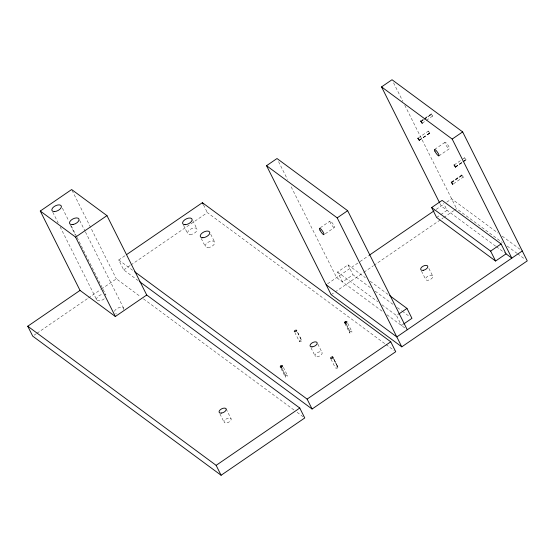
<?xml version="1.0" encoding="UTF-8"?>
<svg xmlns="http://www.w3.org/2000/svg" width="555" height="555" viewBox="0 0 555 555"><rect width="100%" height="100%" fill="white"/><g stroke="black" fill="none" stroke-linecap="round" stroke-linejoin="round"><path stroke-width="0.42" stroke-dasharray="2.77 2.08" d="M428.342 131.084L429.848 133.186L428.411 131.049L417.887 138.244M431.2 113.907L432.643 116.057L431.2 113.907L424.228 118.68M464.597 157.807L466.047 159.965L464.597 157.807L461.809 159.722M461.774 174.964L463.224 177.114L461.774 174.964L451.319 182.123M285.582 376.089L285.832 375.888A1.297 0.673 -26.6 0 1 287.615 375.86A1.297 0.673 -26.6 0 1 285.998 377.15A1.297 0.673 -26.6 0 1 285.582 376.089L281.76 368.458M349.921 332.008L350.17 331.807A1.297 0.673 -26.6 0 1 351.953 331.779A1.297 0.673 -26.6 0 1 350.337 333.076A1.297 0.673 -26.6 0 1 349.921 332.008L345.716 323.614M138.299 280.691L123.703 269.91L118.735 259.99L125.881 255.092M123.703 269.91L130.141 265.498M130.855 265.012L207.348 212.607L385.302 344.017M34.146 335.171L36.29 333.701M37.005 333.215L87.766 298.437M88.481 297.945L100.635 289.62M101.35 289.134L116.363 278.846L140.692 296.814M420.739 121.066L423.527 119.158M422.161 120.511L423.555 119.554M424.256 119.082L431.221 114.302M420.877 121.712L423.666 119.797M424.36 119.318L431.332 114.545M422.188 123.217L425.678 120.83M426.372 120.352L432.643 116.057M419.06 140.228L429.514 133.061M419.164 140.304L429.619 133.138M419.393 140.346L429.848 133.186M320.27 227.758L330.031 221.077M434.634 149.427L445.096 142.26M438.873 155.92L449.328 148.754A3.899 0.853 55.6 0 0 446.955 143.766A3.899 0.853 55.6 0 0 445.346 144.009A3.899 0.853 55.6 0 0 449.328 148.754M325.313 233.745L334.374 227.536A3.899 0.853 55.6 0 0 331.793 222.375A3.899 0.853 55.6 0 0 330.433 222.999A3.899 0.853 55.6 0 0 334.374 227.536M454.143 164.974L461.115 160.194M455.197 166.895L462.162 162.115M462.863 161.644L465.652 159.729M455.364 167.041L462.336 162.268M463.03 161.789L465.818 159.875M455.593 167.124L462.565 162.351M463.258 161.873L466.047 159.965M451.347 182.526L461.802 175.359M451.451 182.768L461.906 175.602M453.463 183.802L463.224 177.114M370.317 287.594L352.973 274.78L342.518 281.947L337.544 272.026L347.999 264.86L365.35 277.666M327.568 283.806L359.39 262.002M360.098 261.516L368.631 255.668M436.202 209.381L443.972 204.06M446.754 202.145L451.638 198.801L498.043 233.072M436.612 217.477L440.101 215.09M440.795 214.612L447.066 210.317L443.625 203.442M331.141 294.684L363.22 272.706M363.934 272.221L373.203 265.866M373.91 265.38L443.063 218.004M443.771 217.518L453.754 210.678M454.469 210.192L456.605 208.729L502.317 242.479M381.958 304.813L396.527 315.573L397.921 314.623M402.888 324.543L401.494 325.501L396.527 315.573M337.558 366.855L337.745 366.945A1.297 0.673 -26.6 0 1 336.795 368.36A1.297 0.673 -26.6 0 1 335.581 367.785A1.297 0.673 -26.6 0 1 337.558 366.855L333.735 359.224M502.199 236.139L521.589 250.458M507.166 246.059L516.858 253.219M517.551 253.732L525.169 259.358M495.643 246.184L441.183 205.967L440.018 203.65M496.337 246.691L504.662 252.844M370.206 281.253L388.25 294.58M375.173 291.181L393.217 304.501M397.38 307.574L401.542 310.647M402.236 311.161L409.174 316.288M337.544 272.026L377.788 301.74M382.069 311.154L336.628 277.597L290.556 185.592M386.925 314.74L405.344 328.345M386.002 344.53L394.341 350.691M118.735 259.99L132.638 270.25M143.474 298.868L294.323 410.256M297.098 412.31L304.05 417.443M297.612 332.507L301.587 340.257A1.297 0.673 -26.6 0 1 301.06 341.346A1.297 0.673 -26.6 0 1 299.513 341.672L295.156 333.166M393.564 82.827L402.854 101.385M404.789 105.249L456.605 208.729M428.862 268.419L432.685 276.05A3.899 2.026 -26.6 0 1 428.224 280.226A3.899 2.026 -26.6 0 1 426.677 277.084A3.899 2.026 -26.6 0 1 432.685 276.05M421.502 271.131L425.706 279.526M347.999 264.86L352.973 274.78M278.554 161.623L287.455 179.404M347.714 323.267L351.919 331.668M346.348 324.175L350.17 331.807M345.009 323.662L349.594 332.827M334.041 359.446L337.863 367.084M333.923 359.314L337.745 366.945M330.953 359.078L335.539 368.242M317.8 344.031L322.011 352.432M310.966 347.742L315.171 356.144M297.716 332.584L301.587 340.257M203.525 204.968L207.348 212.607M283.376 367.348L287.58 375.742M282.009 368.256L285.832 375.888M281.052 368.506L285.256 376.9M210.72 234.217L214.542 241.848M192.745 220.515L196.949 228.917M201.222 238.393L205.426 246.795M183.49 225.247L187.694 233.641M226.121 408.868L231.088 418.789A3.899 2.026 -26.6 0 1 226.634 422.965A3.899 2.026 -26.6 0 1 225.087 419.823A3.899 2.026 -26.6 0 1 231.088 418.789M219.912 413.87L224.116 422.265M72.025 190.316L116.363 278.846M79.698 220.481L85.095 231.262M85.484 232.032L123.647 308.247M62.375 208.125L68.549 220.439M71.248 225.829L76.639 236.61M77.027 237.38L105.943 295.114A5.196 2.699 -26.6 0 0 105.429 294.594M70.402 225.122L75.418 235.126M52.787 212.163L58.185 222.944M60.113 226.794L96.736 299.922A5.196 2.699 -26.6 0 0 104.819 298.34M299.36 341.561A1.297 0.673 -26.6 0 1 299.887 340.472A1.297 0.673 -26.6 0 1 301.434 340.146M96.736 299.922A5.196 2.699 -26.6 0 1 102.46 294.296M114.379 311.355A5.196 2.699 -26.6 0 1 120.289 307.303A5.196 2.699 -26.6 0 1 123.619 309.766M116.557 313.915A5.196 2.699 -26.6 0 1 115.572 313.776M316.967 356.796A3.899 2.026 -26.6 0 0 322.184 352.931A3.899 2.026 -26.6 0 0 316.614 353.126A3.899 2.026 -26.6 0 0 316.967 356.796M189.956 234.626A5.196 2.699 -26.6 0 0 197.122 229.61A5.196 2.699 -26.6 0 0 189.886 229.597A5.196 2.699 -26.6 0 0 189.956 234.626M207.82 247.669A5.196 2.699 -26.6 0 0 214.778 242.514A5.196 2.699 -26.6 0 0 207.355 242.771A5.196 2.699 -26.6 0 0 207.82 247.669"/><path stroke-width="0.83" d="M280.608 366.168L280.865 365.967A1.297 0.673 -26.6 0 1 282.648 365.939A1.297 0.673 -26.6 0 1 281.024 367.23A1.297 0.673 -26.6 0 1 280.608 366.168L281.378 367.694M344.946 322.087L345.203 321.886A1.297 0.673 -26.6 0 1 346.986 321.858A1.297 0.673 -26.6 0 1 345.37 323.149A1.297 0.673 -26.6 0 1 344.946 322.087L345.716 323.614M80.024 290.411L40.279 211.039L71.644 189.546L106.962 215.631L146.714 295.01L299.776 408.036L304.75 417.957L221.105 475.26L32.717 336.15L27.75 326.229L80.024 290.411L115.35 316.496L146.714 295.01M40.279 211.039L75.598 237.117L106.962 215.631M126.595 254.599L202.374 202.679L390.762 341.797L395.729 351.717L312.09 409.021L139.694 281.718M439.629 202.873L381.556 86.899L392.01 79.74L462.655 131.903L527.25 260.892L401.785 346.847L331.141 294.684L266.546 165.695L277.007 158.529L347.652 210.699L407.273 329.767M266.546 165.695L337.197 217.858L347.652 210.699M381.556 86.899L452.2 139.069L462.655 131.903M506.049 253.864L495.594 261.03L436.612 217.477L431.644 207.556L442.099 200.39L501.082 243.943L506.049 253.864L511.828 258.13L452.2 139.069M369.346 255.182L434.065 210.838M398.615 314.144L406.981 308.413L411.949 318.334L403.589 324.065M431.644 207.556L490.627 251.11L501.082 243.943M522.283 250.971L396.818 336.927L326.173 284.764M134.726 271.79L307.123 399.1L390.762 341.797M27.75 326.229L216.138 465.34L299.776 408.036M332.591 356.934L332.778 357.025A1.297 0.673 -26.6 0 1 331.828 358.433A1.297 0.673 -26.6 0 1 330.613 357.864A1.297 0.673 -26.6 0 1 332.591 356.934L333.354 358.461M389.638 295.6L406.981 308.413M490.627 251.11L495.594 261.03M337.197 217.858L401.785 346.847M345.203 321.886L345.966 323.412M307.123 399.1L312.09 409.021M202.374 202.679L203.144 204.205M280.865 365.967L281.628 367.493M216.138 465.34L221.105 475.26M75.598 237.117L115.35 316.496M417.887 138.244L419.393 140.346L417.887 138.244M420.739 121.066L422.188 123.217L420.739 121.066M454.143 164.974L455.593 167.124L454.143 164.974M451.319 182.123L452.769 184.281L451.319 182.123M296.62 330.336L296.467 330.218A1.297 0.673 -26.6 0 0 294.92 330.551A1.297 0.673 -26.6 0 0 294.393 331.64L294.545 331.751A1.297 0.673 -26.6 0 0 296.092 331.425A1.297 0.673 -26.6 0 0 296.62 330.336M312 346.875A3.899 2.026 -26.6 0 0 317.21 343.011A3.899 2.026 -26.6 0 0 311.646 343.205A3.899 2.026 -26.6 0 0 312 346.875M184.988 224.706A5.196 2.699 -26.6 0 0 192.155 219.69A5.196 2.699 -26.6 0 0 184.919 219.669A5.196 2.699 -26.6 0 0 184.988 224.706M202.846 237.748A5.196 2.699 -26.6 0 0 209.804 232.594A5.196 2.699 -26.6 0 0 202.388 232.85A5.196 2.699 -26.6 0 0 202.846 237.748M221.667 413.045A3.899 2.026 -26.6 0 0 226.121 408.868A3.899 2.026 -26.6 0 0 220.12 409.902A3.899 2.026 -26.6 0 0 221.667 413.045M54.328 211.573A5.196 2.699 -26.6 0 0 61.418 206.502A5.196 2.699 -26.6 0 0 54.112 206.585A5.196 2.699 -26.6 0 0 54.328 211.573M72.989 224.518A5.196 2.699 -26.6 0 0 78.928 218.948A5.196 2.699 -26.6 0 0 70.922 220.321A5.196 2.699 -26.6 0 0 72.989 224.518M423.257 270.306A3.899 2.026 -26.6 0 0 427.711 266.129A3.899 2.026 -26.6 0 0 421.71 267.163A3.899 2.026 -26.6 0 0 423.257 270.306M319.978 230.165A3.899 0.853 55.6 0 0 323.919 234.696A3.899 0.853 55.6 0 0 321.338 229.541A3.899 0.853 55.6 0 0 319.978 230.165M434.891 151.175A3.899 0.853 55.6 0 0 438.873 155.92A3.899 0.853 55.6 0 0 436.501 150.925A3.899 0.853 55.6 0 0 434.891 151.175"/></g></svg>
